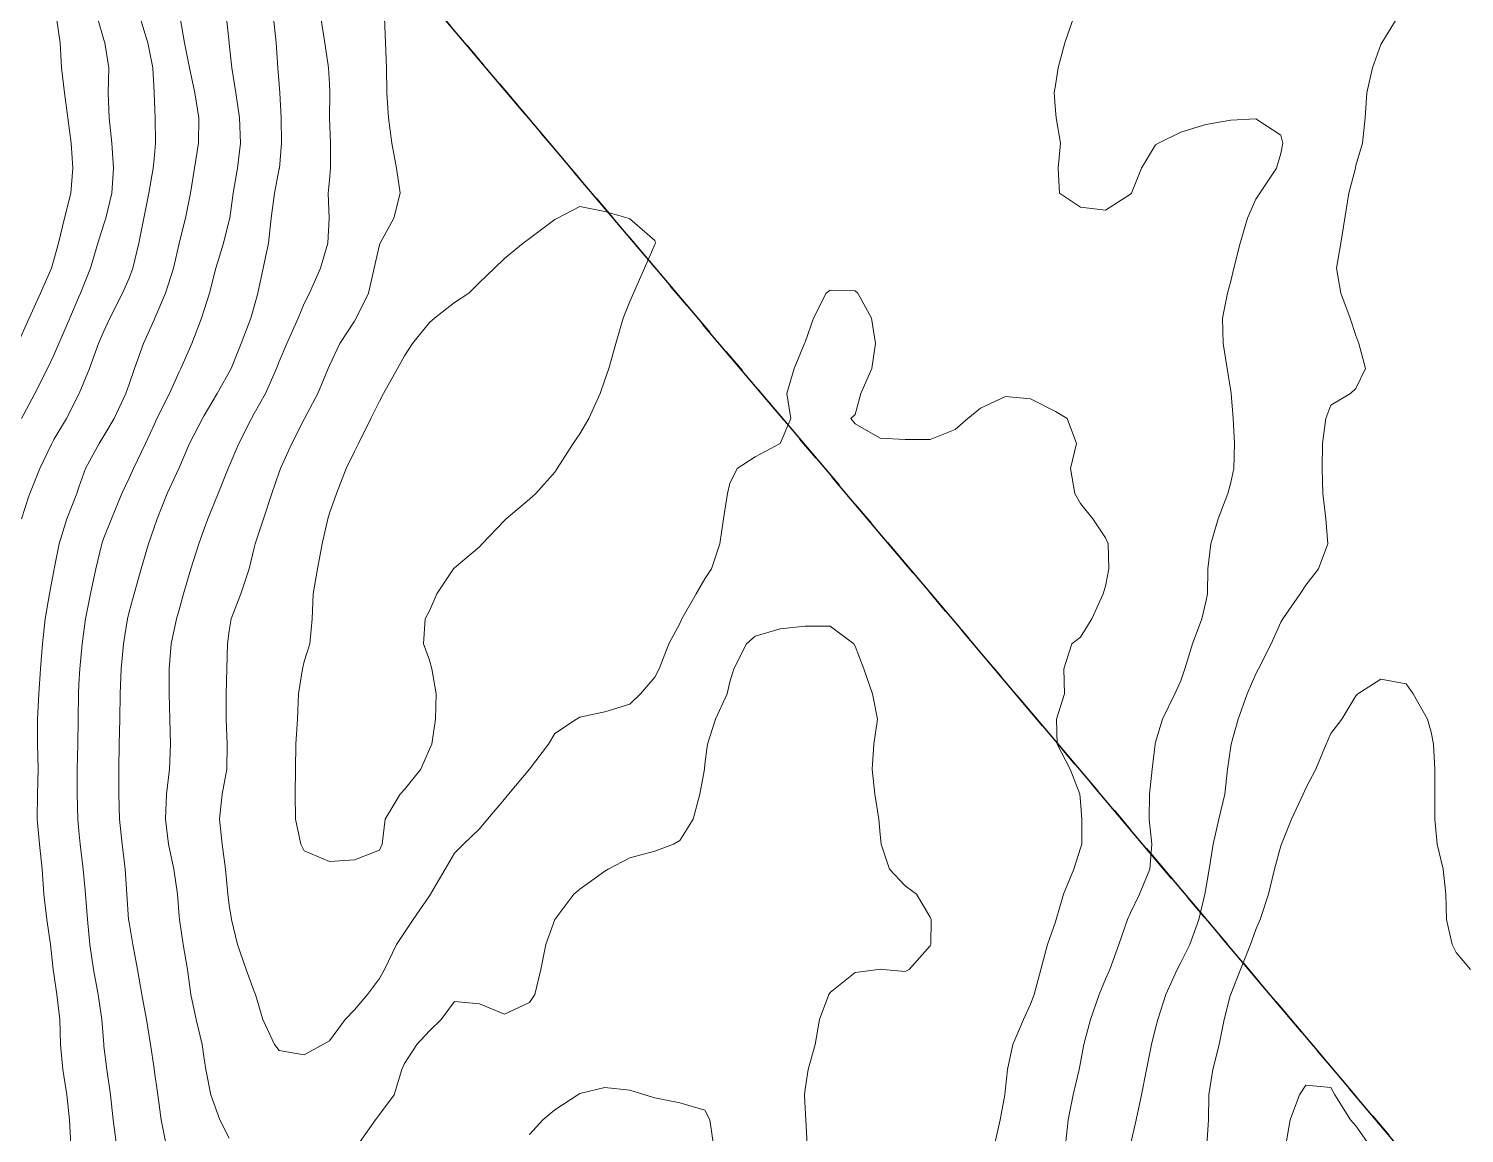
# Model space of a CAD drawing. Header units: centimetres. Extents: x 0 to 642158, y -847 to 649707.
# Drawn here: x 617230.75 to 617259.41, y 620303.48 to 620325.53 of the extents above; entities that cross this region are included whole.
import ezdxf

# ---------------------------------------------------------------- set-up
doc = ezdxf.new("R2010")
doc.units = ezdxf.units.CM
doc.header["$MEASUREMENT"] = 0
doc.linetypes.add('CENTERX2', pattern=[4, 2.5, -0.5, 0.5, -0.5])
doc.layers.add('SPW_parcellaire cadastral', color=7, linetype='CENTERX2', lineweight=25, true_color=0xff0542)
doc.layers.add('WAL_topographie 0.5', color=253, linetype='Continuous', lineweight=20)

msp = doc.modelspace()

# ---------------------------------------------------------------- linework, layer by layer
at = {"layer": 'SPW_parcellaire cadastral'}
for points in [[(617299.621, 620319.465), (617271.662, 620287.186), (617203.974, 620367.182), (617164.102, 620414.279), (617195.532, 620438.811), (617299.621, 620319.465)], [(617203.974, 620367.182), (617271.662, 620287.186), (617257.267, 620270.606), (617188.127, 620354.816), (617203.974, 620367.182)]]:
    msp.add_lwpolyline(points, dxfattribs=at)
at = {"layer": 'WAL_topographie 0.5'}
for points in [[(617231.303, 620325.75), (617231.374, 620325.25), (617231.402, 620324.75), (617231.459, 620324.25), (617231.53, 620323.75), (617231.592, 620323.25), (617231.63, 620322.75), (617231.591, 620322.25), (617231.462, 620321.75), (617231.342, 620321.25), (617231.25, 620320.919), (617231.2, 620320.75), (617230.983, 620320.25), (617230.755, 620319.75), (617230.75, 620319.739), (617230.527, 620319.25)], [(617232.975, 620325.75), (617233.127, 620325.25), (617233.223, 620324.75), (617233.25, 620324.268), (617233.251, 620324.25), (617233.27, 620323.75), (617233.281, 620323.25), (617233.25, 620322.928), (617233.234, 620322.75), (617233.146, 620322.25), (617233.044, 620321.75), (617232.945, 620321.25), (617232.827, 620320.75), (617232.75, 620320.555), (617232.622, 620320.25), (617232.369, 620319.75), (617232.25, 620319.495), (617232.142, 620319.25), (617231.96, 620318.75), (617231.757, 620318.25), (617231.75, 620318.237), (617231.5, 620317.75), (617231.25, 620317.328), (617231.206, 620317.25), (617230.968, 620316.75), (617230.77, 620316.25), (617230.75, 620316.197), (617230.601, 620315.75)], [(617232.117, 620325.75), (617232.25, 620325.307), (617232.27, 620325.25), (617232.347, 620324.75), (617232.336, 620324.25), (617232.35, 620323.75), (617232.405, 620323.25), (617232.442, 620322.75), (617232.409, 620322.25), (617232.287, 620321.75), (617232.25, 620321.628), (617232.13, 620321.25), (617231.98, 620320.75), (617231.783, 620320.25), (617231.75, 620320.176), (617231.565, 620319.75), (617231.35, 620319.25), (617231.25, 620319.015), (617231.125, 620318.75), (617230.87, 620318.25), (617230.75, 620318.02), (617230.603, 620317.75)], [(617233.773, 620325.75), (617233.856, 620325.25), (617233.959, 620324.75), (617234.064, 620324.25), (617234.144, 620323.75), (617234.135, 620323.25), (617234.059, 620322.75), (617233.978, 620322.25), (617233.876, 620321.75), (617233.751, 620321.25), (617233.75, 620321.246), (617233.636, 620320.75), (617233.481, 620320.25), (617233.263, 620319.75), (617233.25, 620319.721), (617233.04, 620319.25), (617232.861, 620318.75), (617232.75, 620318.437), (617232.684, 620318.25), (617232.451, 620317.75), (617232.25, 620317.403), (617232.152, 620317.25), (617231.878, 620316.75), (617231.75, 620316.377), (617231.708, 620316.25), (617231.511, 620315.75), (617231.355, 620315.25), (617231.258, 620314.75), (617231.25, 620314.71), (617231.16, 620314.25), (617231.077, 620313.75), (617231.019, 620313.25), (617230.985, 620312.75), (617230.952, 620312.25), (617230.919, 620311.75), (617230.923, 620311.25), (617230.937, 620310.75), (617230.92, 620310.25), (617230.915, 620309.75), (617230.961, 620309.25), (617231.013, 620308.75), (617231.051, 620308.25), (617231.106, 620307.75), (617231.179, 620307.25), (617231.238, 620306.75), (617231.25, 620306.665), (617231.311, 620306.25), (617231.369, 620305.75), (617231.381, 620305.25), (617231.427, 620304.75), (617231.505, 620304.25), (617231.559, 620303.75), (617231.588, 620303.25)], [(617234.695, 620325.75), (617234.749, 620325.25), (617234.75, 620325.24), (617234.803, 620324.75), (617234.88, 620324.25), (617234.954, 620323.75), (617234.976, 620323.25), (617234.917, 620322.75), (617234.831, 620322.25), (617234.76, 620321.75), (617234.75, 620321.707), (617234.633, 620321.25), (617234.485, 620320.75), (617234.356, 620320.25), (617234.25, 620319.918), (617234.197, 620319.75), (617234.002, 620319.25), (617233.783, 620318.75), (617233.75, 620318.681), (617233.561, 620318.25), (617233.308, 620317.75), (617233.25, 620317.623), (617233.08, 620317.25), (617232.838, 620316.75), (617232.75, 620316.56), (617232.605, 620316.25), (617232.399, 620315.75), (617232.25, 620315.368), (617232.207, 620315.25), (617232.089, 620314.75), (617231.982, 620314.25), (617231.879, 620313.75), (617231.811, 620313.25), (617231.767, 620312.75), (617231.75, 620312.446), (617231.739, 620312.25), (617231.731, 620311.75), (617231.727, 620311.25), (617231.717, 620310.75), (617231.715, 620310.25), (617231.73, 620309.75), (617231.75, 620309.517), (617231.774, 620309.25), (617231.834, 620308.75), (617231.883, 620308.25), (617231.921, 620307.75), (617231.97, 620307.25), (617232.043, 620306.75), (617232.135, 620306.25), (617232.205, 620305.75), (617232.247, 620305.25), (617232.25, 620305.22), (617232.304, 620304.75), (617232.377, 620304.25), (617232.436, 620303.75), (617232.499, 620303.25)], [(617235.634, 620325.75), (617235.686, 620325.25), (617235.722, 620324.75), (617235.75, 620324.417), (617235.764, 620324.25), (617235.785, 620323.75), (617235.797, 620323.25), (617235.752, 620322.75), (617235.75, 620322.739), (617235.654, 620322.25), (617235.588, 620321.75), (617235.535, 620321.25), (617235.429, 620320.75), (617235.325, 620320.25), (617235.25, 620319.987), (617235.182, 620319.75), (617234.992, 620319.25), (617234.789, 620318.75), (617234.75, 620318.676), (617234.51, 620318.25), (617234.25, 620317.81), (617234.216, 620317.75), (617233.958, 620317.25), (617233.75, 620316.764), (617233.744, 620316.75), (617233.512, 620316.25), (617233.309, 620315.75), (617233.25, 620315.574), (617233.141, 620315.25), (617232.991, 620314.75), (617232.851, 620314.25), (617232.75, 620313.887), (617232.716, 620313.75), (617232.637, 620313.25), (617232.592, 620312.75), (617232.571, 620312.25), (617232.568, 620311.75), (617232.555, 620311.25), (617232.545, 620310.75), (617232.546, 620310.25), (617232.562, 620309.75), (617232.615, 620309.25), (617232.673, 620308.75), (617232.703, 620308.25), (617232.742, 620307.75), (617232.75, 620307.689), (617232.824, 620307.25), (617232.919, 620306.75), (617233.005, 620306.25), (617233.096, 620305.75), (617233.181, 620305.25), (617233.25, 620304.775), (617233.254, 620304.75), (617233.323, 620304.25), (617233.393, 620303.75), (617233.492, 620303.25)], [(617236.582, 620325.75), (617236.661, 620325.25), (617236.734, 620324.75), (617236.75, 620324.434), (617236.76, 620324.25), (617236.753, 620323.75), (617236.775, 620323.25), (617236.771, 620322.75), (617236.75, 620322.509), (617236.728, 620322.25), (617236.744, 620321.75), (617236.723, 620321.25), (617236.57, 620320.75), (617236.356, 620320.25), (617236.25, 620320.048), (617236.127, 620319.75), (617235.903, 620319.25), (617235.75, 620318.886), (617235.697, 620318.75), (617235.472, 620318.25), (617235.25, 620317.85), (617235.193, 620317.75), (617234.942, 620317.25), (617234.75, 620316.798), (617234.73, 620316.75), (617234.528, 620316.25), (617234.321, 620315.75), (617234.25, 620315.55), (617234.146, 620315.25), (617233.983, 620314.75), (617233.837, 620314.25), (617233.75, 620313.931), (617233.701, 620313.75), (617233.592, 620313.25), (617233.552, 620312.75), (617233.552, 620312.25), (617233.564, 620311.75), (617233.577, 620311.25), (617233.556, 620310.75), (617233.497, 620310.25), (617233.475, 620309.75), (617233.54, 620309.25), (617233.644, 620308.75), (617233.715, 620308.25), (617233.75, 620307.817), (617233.755, 620307.75), (617233.832, 620307.25), (617233.915, 620306.75), (617233.983, 620306.25), (617234.09, 620305.75), (617234.207, 620305.25), (617234.25, 620304.966), (617234.286, 620304.75), (617234.384, 620304.25), (617234.565, 620303.75), (617234.75, 620303.379)], [(617237.849, 620325.75), (617237.872, 620325.25), (617237.892, 620324.75), (617237.897, 620324.25), (617237.932, 620323.75), (617238.001, 620323.25), (617238.092, 620322.75), (617238.161, 620322.25), (617238.035, 620321.75), (617237.762, 620321.25), (617237.75, 620321.217), (617237.644, 620320.75), (617237.53, 620320.25), (617237.286, 620319.75), (617237.25, 620319.694), (617236.961, 620319.25), (617236.75, 620318.807), (617236.725, 620318.75), (617236.521, 620318.25), (617236.256, 620317.75), (617236.25, 620317.739), (617235.999, 620317.25), (617235.775, 620316.75), (617235.75, 620316.68), (617235.601, 620316.25), (617235.434, 620315.75), (617235.27, 620315.25), (617235.25, 620315.169), (617235.146, 620314.75), (617234.985, 620314.25), (617234.79, 620313.75), (617234.75, 620313.51), (617234.715, 620313.25), (617234.705, 620312.75), (617234.692, 620312.25), (617234.689, 620311.75), (617234.71, 620311.25), (617234.701, 620310.75), (617234.61, 620310.25), (617234.556, 620309.75), (617234.608, 620309.25), (617234.673, 620308.75), (617234.722, 620308.25), (617234.75, 620308.034), (617234.799, 620307.75), (617234.917, 620307.25), (617235.089, 620306.75), (617235.25, 620306.309), (617235.274, 620306.25), (617235.42, 620305.75), (617235.658, 620305.25), (617235.75, 620305.132), (617236.25, 620305.045), (617236.622, 620305.25), (617236.75, 620305.327), (617237.068, 620305.75), (617237.25, 620305.945), (617237.512, 620306.25), (617237.75, 620306.568), (617237.852, 620306.75), (617238.089, 620307.25), (617238.25, 620307.491), (617238.425, 620307.75), (617238.75, 620308.219), (617238.772, 620308.25), (617239.06, 620308.75), (617239.25, 620309.071), (617239.431, 620309.25), (617239.75, 620309.555), (617239.91, 620309.75), (617240.25, 620310.152), (617240.327, 620310.25), (617240.75, 620310.75), (617240.75, 620310.75), (617241.127, 620311.25), (617241.25, 620311.463), (617241.683, 620311.75), (617241.75, 620311.785), (617242.25, 620311.891), (617242.75, 620312.047), (617242.962, 620312.25), (617243.25, 620312.583), (617243.333, 620312.75), (617243.529, 620313.25), (617243.75, 620313.659), (617243.789, 620313.75), (617244.074, 620314.25), (617244.25, 620314.55), (617244.381, 620314.75), (617244.55, 620315.25), (617244.619, 620315.75), (617244.703, 620316.25), (617244.75, 620316.45), (617244.893, 620316.75), (617245.25, 620316.984), (617245.75, 620317.25), (617245.75, 620317.25), (617245.962, 620317.75), (617245.883, 620318.25), (617246.032, 620318.75), (617246.241, 620319.25), (617246.25, 620319.277), (617246.415, 620319.75), (617246.671, 620320.25), (617246.75, 620320.31), (617247.25, 620320.302), (617247.305, 620320.25), (617247.573, 620319.75), (617247.655, 620319.25), (617247.582, 620318.75), (617247.365, 620318.25), (617247.25, 620317.833), (617247.163, 620317.75), (617247.25, 620317.645), (617247.75, 620317.355), (617248.25, 620317.328), (617248.75, 620317.329), (617249.25, 620317.53), (617249.497, 620317.75), (617249.75, 620317.959), (617250.25, 620318.188), (617250.75, 620318.146), (617251.25, 620317.892), (617251.486, 620317.75), (617251.667, 620317.25), (617251.551, 620316.75), (617251.639, 620316.25), (617251.75, 620316.056), (617251.997, 620315.75), (617252.25, 620315.369), (617252.303, 620315.25), (617252.312, 620314.75), (617252.25, 620314.404), (617252.202, 620314.25), (617251.979, 620313.75), (617251.75, 620313.385), (617251.579, 620313.25), (617251.42, 620312.75), (617251.432, 620312.25), (617251.268, 620311.75), (617251.281, 620311.25), (617251.542, 620310.75), (617251.734, 620310.25), (617251.75, 620310.1), (617251.776, 620309.75), (617251.775, 620309.25), (617251.75, 620309.17), (617251.617, 620308.75), (617251.408, 620308.25), (617251.265, 620307.75), (617251.25, 620307.699), (617251.093, 620307.25), (617250.955, 620306.75), (617250.824, 620306.25), (617250.75, 620306.054), (617250.613, 620305.75), (617250.4, 620305.25), (617250.289, 620304.75), (617250.25, 620304.38), (617250.236, 620304.25), (617250.145, 620303.75), (617250.029, 620303.25)], [(617251.61, 620325.75), (617251.44, 620325.25), (617251.306, 620324.75), (617251.25, 620324.402), (617251.227, 620324.25), (617251.25, 620323.9), (617251.261, 620323.75), (617251.351, 620323.25), (617251.304, 620322.75), (617251.331, 620322.25), (617251.75, 620321.967), (617252.25, 620321.91), (617252.75, 620322.228), (617252.767, 620322.25), (617252.969, 620322.75), (617253.25, 620323.213), (617253.306, 620323.25), (617253.75, 620323.468), (617254.25, 620323.62), (617254.75, 620323.704), (617255.25, 620323.734), (617255.75, 620323.409), (617255.788, 620323.25), (617255.75, 620323.038), (617255.666, 620322.75), (617255.33, 620322.25), (617255.25, 620322.128), (617255.086, 620321.75), (617254.94, 620321.25), (617254.81, 620320.75), (617254.75, 620320.492), (617254.687, 620320.25), (617254.586, 620319.75), (617254.601, 620319.25), (617254.68, 620318.75), (617254.75, 620318.299), (617254.759, 620318.25), (617254.801, 620317.75), (617254.823, 620317.25), (617254.812, 620316.75), (617254.75, 620316.472), (617254.689, 620316.25), (617254.5, 620315.75), (617254.355, 620315.25), (617254.289, 620314.75), (617254.283, 620314.25), (617254.25, 620314.087), (617254.172, 620313.75), (617253.983, 620313.25), (617253.836, 620312.75), (617253.75, 620312.511), (617253.634, 620312.25), (617253.39, 620311.75), (617253.25, 620311.288), (617253.239, 620311.25), (617253.18, 620310.75), (617253.127, 620310.25), (617253.121, 620309.75), (617253.176, 620309.25), (617253.135, 620308.75), (617252.925, 620308.25), (617252.75, 620307.879), (617252.685, 620307.75), (617252.517, 620307.25), (617252.334, 620306.75), (617252.25, 620306.559), (617252.125, 620306.25), (617251.947, 620305.75), (617251.816, 620305.25), (617251.75, 620304.895), (617251.723, 620304.75), (617251.605, 620304.25), (617251.504, 620303.75), (617251.451, 620303.25)], [(617258.071, 620325.75), (617257.766, 620325.25), (617257.75, 620325.216), (617257.58, 620324.75), (617257.469, 620324.25), (617257.434, 620323.75), (617257.384, 620323.25), (617257.25, 620322.8), (617257.239, 620322.75), (617257.108, 620322.25), (617257.026, 620321.75), (617256.947, 620321.25), (617256.863, 620320.75), (617256.951, 620320.25), (617257.134, 620319.75), (617257.25, 620319.405), (617257.31, 620319.25), (617257.442, 620318.75), (617257.25, 620318.347), (617257.139, 620318.25), (617256.75, 620318.017), (617256.649, 620317.75), (617256.581, 620317.25), (617256.574, 620316.75), (617256.587, 620316.25), (617256.646, 620315.75), (617256.686, 620315.25), (617256.502, 620314.75), (617256.25, 620314.425), (617256.133, 620314.25), (617255.788, 620313.75), (617255.75, 620313.686), (617255.555, 620313.25), (617255.303, 620312.75), (617255.25, 620312.65), (617255.077, 620312.25), (617254.896, 620311.75), (617254.757, 620311.25), (617254.75, 620311.199), (617254.687, 620310.75), (617254.634, 620310.25), (617254.515, 620309.75), (617254.397, 620309.25), (617254.317, 620308.75), (617254.25, 620308.357), (617254.23, 620308.25), (617254.111, 620307.75), (617253.933, 620307.25), (617253.75, 620306.891), (617253.682, 620306.75), (617253.454, 620306.25), (617253.292, 620305.75), (617253.25, 620305.581), (617253.169, 620305.25), (617253.07, 620304.75), (617252.97, 620304.25), (617252.861, 620303.75), (617252.75, 620303.257)], [(617237.75, 620309.131), (617237.804, 620309.25), (617237.863, 620309.75), (617238.161, 620310.25), (617238.25, 620310.344), (617238.578, 620310.75), (617238.75, 620311.146), (617238.798, 620311.25), (617238.871, 620311.75), (617238.882, 620312.25), (617238.799, 620312.75), (617238.75, 620312.926), (617238.629, 620313.25), (617238.661, 620313.75), (617238.75, 620313.907), (617238.893, 620314.25), (617239.23, 620314.75), (617239.25, 620314.77), (617239.75, 620315.189), (617239.802, 620315.25), (617240.25, 620315.714), (617240.284, 620315.75), (617240.75, 620316.141), (617240.871, 620316.25), (617241.25, 620316.678), (617241.299, 620316.75), (617241.62, 620317.25), (617241.75, 620317.443), (617241.933, 620317.75), (617242.156, 620318.25), (617242.25, 620318.523), (617242.33, 620318.75), (617242.474, 620319.25), (617242.62, 620319.75), (617242.75, 620320.083), (617242.825, 620320.25), (617243.044, 620320.75), (617243.25, 620321.223), (617243.262, 620321.25), (617243.25, 620321.302), (617242.75, 620321.736), (617242.717, 620321.75), (617242.25, 620321.883), (617241.75, 620321.983), (617241.306, 620321.75), (617241.25, 620321.723), (617240.75, 620321.342), (617240.622, 620321.25), (617240.25, 620320.943), (617240.046, 620320.75), (617239.75, 620320.464), (617239.534, 620320.25), (617239.25, 620320.065), (617238.847, 620319.75), (617238.75, 620319.67), (617238.412, 620319.25), (617238.25, 620319.002), (617238.108, 620318.75), (617237.829, 620318.25), (617237.75, 620318.098), (617237.581, 620317.75), (617237.331, 620317.25), (617237.25, 620317.094), (617237.088, 620316.75), (617236.893, 620316.25), (617236.75, 620315.862), (617236.718, 620315.75), (617236.609, 620315.25), (617236.512, 620314.75), (617236.426, 620314.25), (617236.404, 620313.75), (617236.361, 620313.25), (617236.25, 620312.896), (617236.215, 620312.75), (617236.135, 620312.25), (617236.114, 620311.75), (617236.084, 620311.25), (617236.074, 620310.75), (617236.07, 620310.25), (617236.072, 620309.75), (617236.182, 620309.25), (617236.25, 620309.118), (617236.75, 620308.907), (617237.25, 620308.936), (617237.75, 620309.131)], [(617237.32, 620303.25), (617237.674, 620303.75), (617237.75, 620303.853), (617238.043, 620304.25), (617238.195, 620304.75), (617238.25, 620304.872), (617238.5, 620305.25), (617238.75, 620305.525), (617238.98, 620305.75), (617239.25, 620306.112), (617239.75, 620306.066), (617240.25, 620305.857), (617240.75, 620306.089), (617240.856, 620306.25), (617240.974, 620306.75), (617241.076, 620307.25), (617241.25, 620307.75), (617241.25, 620307.75), (617241.629, 620308.25), (617241.75, 620308.356), (617242.25, 620308.715), (617242.32, 620308.75), (617242.75, 620308.979), (617243.25, 620309.112), (617243.62, 620309.25), (617243.75, 620309.324), (617244.017, 620309.75), (617244.148, 620310.25), (617244.238, 620310.75), (617244.25, 620310.846), (617244.298, 620311.25), (617244.462, 620311.75), (617244.692, 620312.25), (617244.75, 620312.492), (617244.826, 620312.75), (617245.077, 620313.25), (617245.25, 620313.404), (617245.75, 620313.554), (617246.25, 620313.601), (617246.75, 620313.604), (617247.22, 620313.25), (617247.25, 620313.207), (617247.42, 620312.75), (617247.597, 620312.25), (617247.693, 620311.75), (617247.622, 620311.25), (617247.59, 620310.75), (617247.644, 620310.25), (617247.725, 620309.75), (617247.75, 620309.442), (617247.769, 620309.25), (617247.936, 620308.75), (617248.25, 620308.422), (617248.472, 620308.25), (617248.75, 620307.796), (617248.767, 620307.75), (617248.762, 620307.25), (617248.75, 620307.221), (617248.328, 620306.75), (617248.25, 620306.71), (617247.8, 620306.75), (617247.75, 620306.754), (617247.714, 620306.75), (617247.25, 620306.687), (617246.75, 620306.291), (617246.724, 620306.25), (617246.541, 620305.75), (617246.449, 620305.25), (617246.313, 620304.75), (617246.25, 620304.359), (617246.239, 620304.25), (617246.25, 620303.972), (617246.263, 620303.75), (617246.29, 620303.25)], [(617259.535, 620306.75), (617259.25, 620307.086), (617259.169, 620307.25), (617259.057, 620307.75), (617259.044, 620308.25), (617258.99, 620308.75), (617258.871, 620309.25), (617258.828, 620309.75), (617258.826, 620310.25), (617258.822, 620310.75), (617258.799, 620311.25), (617258.75, 620311.487), (617258.677, 620311.75), (617258.395, 620312.25), (617258.25, 620312.455), (617257.75, 620312.548), (617257.289, 620312.25), (617257.25, 620312.212), (617256.965, 620311.75), (617256.75, 620311.459), (617256.653, 620311.25), (617256.447, 620310.75), (617256.25, 620310.368), (617256.198, 620310.25), (617255.965, 620309.75), (617255.761, 620309.25), (617255.75, 620309.219), (617255.625, 620308.75), (617255.501, 620308.25), (617255.338, 620307.75), (617255.25, 620307.55), (617255.143, 620307.25), (617254.945, 620306.75), (617254.75, 620306.258), (617254.747, 620306.25), (617254.619, 620305.75), (617254.516, 620305.25), (617254.391, 620304.75), (617254.312, 620304.25), (617254.304, 620303.75), (617254.274, 620303.25)], [(617240.75, 620303.452), (617241.016, 620303.75), (617241.25, 620303.949), (617241.71, 620304.25), (617241.75, 620304.273), (617242.25, 620304.391), (617242.75, 620304.342), (617243.05, 620304.25), (617243.25, 620304.184), (617243.75, 620304.085), (617244.25, 620303.94), (617244.347, 620303.75), (617244.419, 620303.25)], [(617257.517, 620303.25), (617257.25, 620303.63), (617257.142, 620303.75), (617256.83, 620304.25), (617256.75, 620304.393), (617256.25, 620304.438), (617256.124, 620304.25), (617255.933, 620303.75), (617255.852, 620303.25)]]:
    msp.add_lwpolyline(points, dxfattribs=at)

doc.saveas('drawing.dxf')
